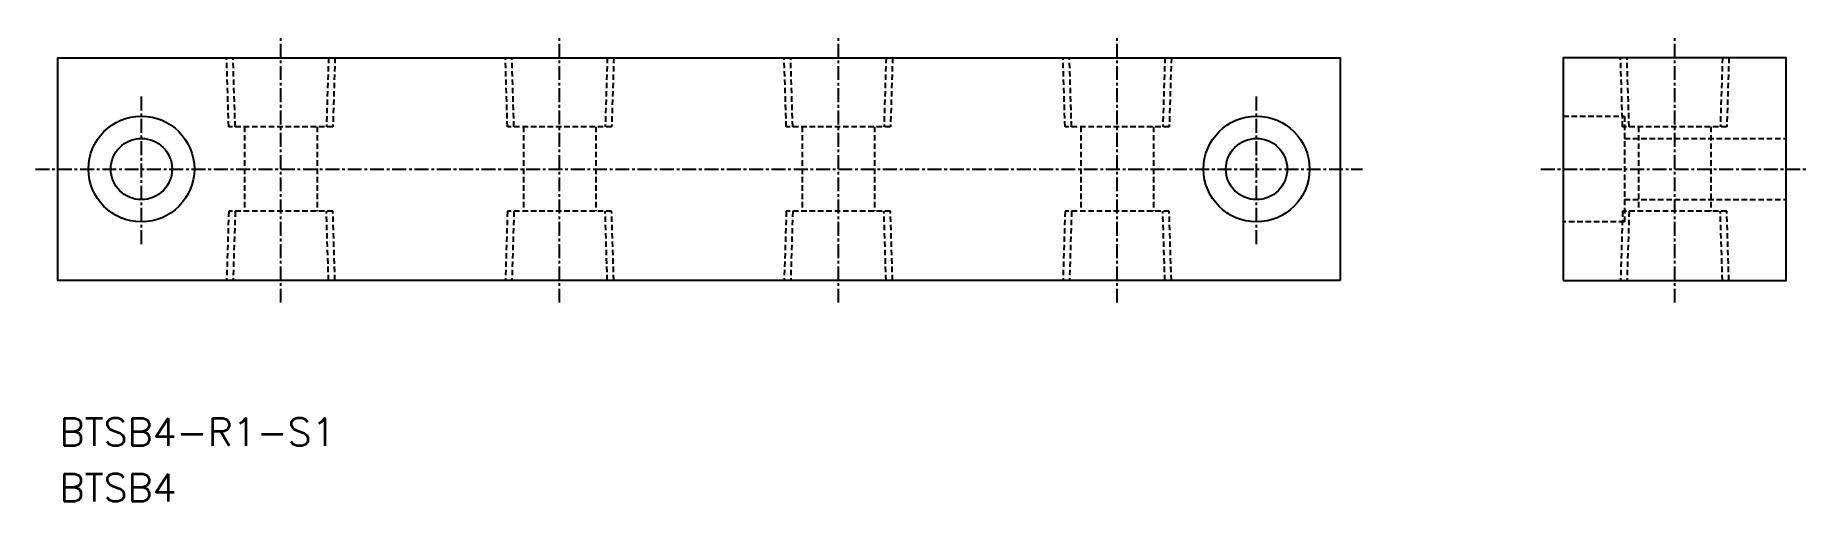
# Model space of a CAD drawing. Extents: x 62 to 221, y 68 to 110.
import ezdxf
from ezdxf.enums import TextEntityAlignment as Align

# ---------------------------------------------------------------- set-up
doc = ezdxf.new("R2010")
doc.units = 0
doc.linetypes.add('CENTER', pattern=[2, 1.25, -0.25, 0.25, -0.25])
doc.linetypes.add('DASHED', pattern=[0.75, 0.5, -0.25])
doc.layers.get('0').update_dxf_attribs({"linetype": 'CONTINUOUS'})
doc.layers.add('CENTER', color=1, linetype='CENTER')
doc.styles.get("Standard").update_dxf_attribs({"font": 'txt.shx', "bigfont": 'extfont.shx'})

msp = doc.modelspace()

# ---------------------------------------------------------------- linework, layer by layer
at = {"color": 3, "linetype": 'DASHED'}
for p, q in [((79.83, 101.3), (79.64, 107.5)), ((80.41, 101.3), (80.22, 107.5)), ((88.78, 107.5), (88.59, 101.3)), ((89.36, 107.5), (89.17, 101.3)), ((104.83, 101.3), (104.64, 107.5)), ((105.41, 101.3), (105.22, 107.5)), ((113.78, 107.5), (113.59, 101.3)), ((114.36, 107.5), (114.17, 101.3)), ((129.83, 101.3), (129.64, 107.5)), ((130.41, 101.3), (130.22, 107.5)), ((138.78, 107.5), (138.59, 101.3)), ((139.36, 107.5), (139.17, 101.3)), ((154.83, 101.3), (154.64, 107.5)), ((155.41, 101.3), (155.22, 107.5)), ((163.78, 107.5), (163.59, 101.3)), ((164.36, 107.5), (164.17, 101.3)), ((204.83, 101.3), (204.64, 107.5)), ((205.41, 101.3), (205.22, 107.5)), ((213.78, 107.5), (213.59, 101.3)), ((214.36, 107.5), (214.17, 101.3)), ((199.5, 102.25), (205, 102.25)), ((205, 102.25), (205, 92.75)), ((89.17, 101.3), (79.83, 101.3)), ((81.25, 101.3), (81.25, 93.7)), ((87.75, 101.3), (87.75, 93.7)), ((114.17, 101.3), (104.83, 101.3)), ((106.25, 101.3), (106.25, 93.7)), ((112.75, 101.3), (112.75, 93.7)), ((139.17, 101.3), (129.83, 101.3)), ((131.25, 101.3), (131.25, 93.7)), ((137.75, 101.3), (137.75, 93.7)), ((164.17, 101.3), (154.83, 101.3)), ((156.25, 101.3), (156.25, 93.7)), ((162.75, 101.3), (162.75, 93.7)), ((214.17, 101.3), (204.83, 101.3)), ((205, 100.25), (219.5, 100.25)), ((206.25, 101.3), (206.25, 93.7)), ((212.75, 101.3), (212.75, 93.7)), ((205, 94.75), (219.5, 94.75)), ((79.83, 93.7), (79.64, 87.5)), ((89.17, 93.7), (79.83, 93.7)), ((80.41, 93.7), (80.22, 87.5)), ((88.78, 87.5), (88.59, 93.7)), ((89.36, 87.5), (89.17, 93.7)), ((104.83, 93.7), (104.64, 87.5)), ((114.17, 93.7), (104.83, 93.7)), ((105.41, 93.7), (105.22, 87.5)), ((113.78, 87.5), (113.59, 93.7)), ((114.36, 87.5), (114.17, 93.7)), ((129.83, 93.7), (129.64, 87.5)), ((139.17, 93.7), (129.83, 93.7)), ((130.41, 93.7), (130.22, 87.5)), ((138.78, 87.5), (138.59, 93.7)), ((139.36, 87.5), (139.17, 93.7)), ((154.83, 93.7), (154.64, 87.5)), ((164.17, 93.7), (154.83, 93.7)), ((155.41, 93.7), (155.22, 87.5)), ((163.78, 87.5), (163.59, 93.7)), ((164.36, 87.5), (164.17, 93.7)), ((205, 92.75), (199.5, 92.75)), ((204.83, 93.7), (204.64, 87.5)), ((214.17, 93.7), (204.83, 93.7)), ((205.41, 93.7), (205.22, 87.5)), ((213.78, 87.5), (213.59, 93.7)), ((214.36, 87.5), (214.17, 93.7))]:
    msp.add_line(p, q, dxfattribs=at)
at = {"color": 7, "linetype": 'CONTINUOUS'}
for points in [[(179.5, 87.5), (64.5, 87.5), (64.5, 107.5), (179.5, 107.5)], [(199.5, 87.5), (219.5, 87.5), (219.5, 107.5), (199.5, 107.5)]]:
    msp.add_lwpolyline(points, close=True, dxfattribs=at)
for centre, radius in [((72, 97.5), 4.75), ((172, 97.5), 4.75), ((72, 97.5), 2.75), ((172, 97.5), 2.75)]:
    msp.add_circle(centre, radius, dxfattribs=at)
at = {"layer": 'CENTER', "color": 1, "linetype": 'CENTER'}
for p, q in [((84.5, 85.5), (84.5, 109.5)), ((109.5, 85.5), (109.5, 109.5)), ((134.5, 85.5), (134.5, 109.5)), ((159.5, 85.5), (159.5, 109.5)), ((209.5, 85.5), (209.5, 109.5)), ((72, 90.75), (72, 104.25)), ((172, 90.75), (172, 104.25)), ((62.5, 97.5), (181.5, 97.5)), ((197.5, 97.5), (221.5, 97.5))]:
    msp.add_line(p, q, dxfattribs=at)

# ---------------------------------------------------------------- texts
at = {"color": 7, "linetype": 'CONTINUOUS'}
for s, p in [('BTSB4-R1-S1', (64.65, 73.88)), ('BTSB4', (64.65, 68.88))]:
    msp.add_text(s, height=2.5, dxfattribs=at).set_placement(p, align=Align.MIDDLE_LEFT)

doc.saveas('drawing.dxf')
